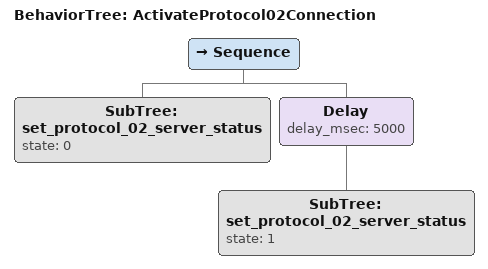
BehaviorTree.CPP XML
<root BTCPP_format="4" main_tree_to_execute="ActivateProtocol02Connection">
    <include path="generated/protocol_01/device_01_o_m_03.xml"/>
    <BehaviorTree ID="ActivateProtocol02Connection">
        <Sequence>
            <SubTree ID="set_protocol_02_server_status" state="0" />
            <Delay delay_msec="5000">
                <SubTree ID="set_protocol_02_server_status" state="1" />
            </Delay>
        </Sequence>
    </BehaviorTree>
</root>
